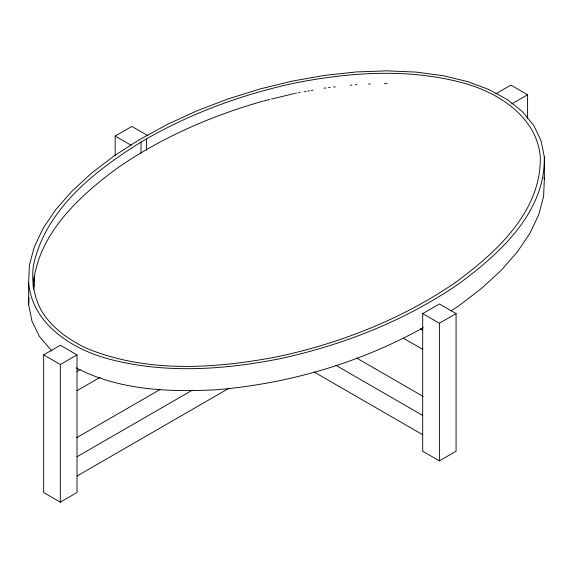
<?xml version="1.0" encoding="UTF-8"?>
<svg xmlns="http://www.w3.org/2000/svg" width="573" height="573" viewBox="0 0 573 573"><rect width="100%" height="100%" fill="white"/><g stroke="black" fill="none" stroke-linecap="round" stroke-linejoin="round"><path stroke-width="0.86" d="M51.857 351.056L39.279 336.265L31.959 321.081L28.65 304.643L28.65 282.618L29.409 265.192L34.222 247.049L43.018 228.477L55.653 209.768L71.926 191.217L91.587 173.118L114.314 155.756L138.072 140.485L167.524 124.32L197.162 110.739L228.212 98.878L260.178 88.93L292.559 81.044L324.841 75.35L356.521 71.926L387.097 70.844L416.091 72.105L443.036 75.693L467.511 81.559L489.134 89.61L507.563 99.709L522.504 111.699L533.721 125.401L541.041 140.586L544.35 157.023L544.35 179.048L543.591 196.475L538.778 214.617L529.982 233.19L517.347 251.898L501.074 270.449L481.413 288.548L458.687 305.918L451.202 310.724M28.65 304.643L28.951 297.674M33.112 286.865C36.701 234.901 78.888 196.253 118.353 167.388C162.274 137.219 211.688 115.717 262.835 101.185M33.764 289.236L34.359 275.549M33.95 287.166L34.101 283.742M34.172 282.031L34.359 277.747M544.35 157.023C545.453 212.268 499.635 253.753 458.687 283.893C405.132 320.615 343.721 344.831 280.441 358.605C222.997 370.043 162.474 374.119 105.489 358.082C69.927 347.811 31.952 322.821 28.65 282.618M141.008 142.097C94.688 170.962 45.525 209.152 33.449 265.399C31.157 282.045 34.258 299.049 43.082 313.431C53.747 329.088 69.448 340.147 86.373 348.191C147.254 373.46 215.734 368.697 279.058 356.406C341.723 342.761 402.533 318.774 455.556 282.403C495.996 252.621 541.342 211.702 540.296 157.131C537.116 118.017 500.25 93.614 465.627 83.637C409.695 67.922 350.304 72.033 293.942 83.243C240.345 94.882 188.281 114.163 141.008 142.097L141.008 153.285M115.166 155.706L115.166 136.045L131.854 126.411L147.784 135.608M43.648 354.888L60.337 345.254L77.018 354.888L77.018 492.522L60.337 502.156L43.648 492.522L43.648 354.888L60.337 364.521L77.018 354.888M495.731 93.879L510.901 85.119L527.59 94.753L527.59 118.883M511.66 103.949L527.59 94.753M77.018 371.404L80.113 369.621M77.018 390.671L100.196 377.292M76.56 437.736L159.996 389.561M77.018 456.738L192.134 390.277M77.018 476.005L229.221 388.136M422.695 313.596L439.384 303.962L456.072 313.596L456.072 451.23L439.384 460.871L422.695 451.23L422.695 313.596L439.384 323.229L456.072 313.596M423.211 327.713C359.844 362.931 288.656 383.709 216.479 389.74C169.164 392.261 118.976 390.306 76.188 367.852M263.702 100.977L269.761 99.501M271.487 99.079L293.985 93.6M294.851 93.392L296.57 93.084M298.297 92.783L300.016 92.475M304.327 91.716L306.046 91.415M307.773 91.107L309.492 90.806M311.218 90.505L312.937 90.197M324.139 88.221L325.858 87.92M328.451 87.576L330.191 87.39M333.658 87.017L335.391 86.831M350.132 85.241L351.865 85.055M355.332 84.675L357.065 84.489M368.539 84.023L370.308 83.959M384.447 83.457L387.097 83.364M115.166 136.045L131.095 145.241M420.374 328.773L422.695 330.112M403.335 338.206L422.695 349.38M356.521 357.967L423.118 396.423M335.957 365.366L422.695 415.446M314.276 372.121L422.695 434.714M543.999 177.315L544.35 179.048M439.384 323.229L439.384 460.871M146.409 138.995L146.409 150.183M60.337 364.521L60.337 502.156"/></g></svg>
